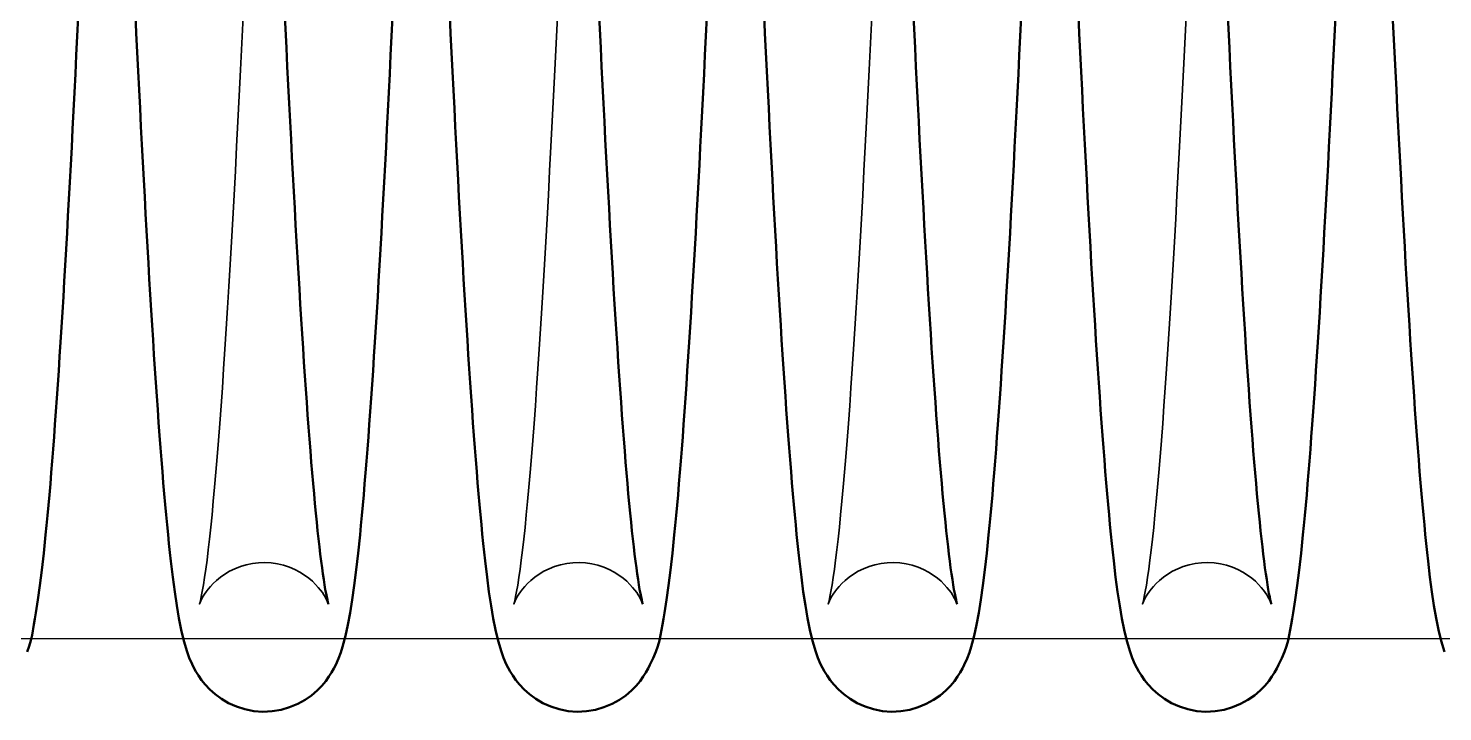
# Model space of a CAD drawing. Header units: millimetres. Extents: x 1448 to 104164, y -19509 to -89.
# Drawn here: x 80759.5 to 80837.2, y -3056.7 to -3019.1 of the extents above; entities that cross this region are included whole.
import ezdxf

# ---------------------------------------------------------------- set-up
doc = ezdxf.new("R2010")
doc.units = ezdxf.units.MM
doc.header["$LTSCALE"] = 60
doc.header["$MEASUREMENT"] = 0
doc.layers.get('0').update_dxf_attribs({"linetype": 'CONTINUOUS'})
doc.layers.add('가려진 것(ISO)', color=7, linetype='CONTINUOUS', lineweight=35)
doc.layers.add('가시적인 것(ISO)', color=7, linetype='CONTINUOUS', lineweight=50)

# ---------------------------------------------------------------- blocks, each defined once
blk = doc.blocks.new('토션스프링1')
at = {"layer": '가려진 것(ISO)', "flags": 128}
for points in [[(21462311.1, -50955507.244), (21462311.095, -50955507.229), (21462311.075, -50955507.177), (21462311.034, -50955507.083), (21462310.964, -50955506.94), (21462310.913, -50955506.847), (21462310.848, -50955506.739), (21462310.767, -50955506.617), (21462310.667, -50955506.478), (21462310.544, -50955506.326), (21462310.397, -50955506.163), (21462310.224, -50955505.994), (21462310.022, -50955505.822), (21462309.792, -50955505.652), (21462309.535, -50955505.491), (21462309.256, -50955505.344), (21462308.955, -50955505.217), (21462308.636, -50955505.114), (21462308.302, -50955505.035), (21462307.96, -50955504.985), (21462307.613, -50955504.965), (21462307.265, -50955504.976), (21462306.921, -50955505.017), (21462306.584, -50955505.086), (21462306.261, -50955505.182), (21462305.954, -50955505.303), (21462305.667, -50955505.445), (21462305.403, -50955505.602), (21462305.164, -50955505.768), (21462304.955, -50955505.94), (21462304.772, -50955506.111), (21462304.617, -50955506.277), (21462304.487, -50955506.432), (21462304.38, -50955506.572), (21462304.292, -50955506.699), (21462304.222, -50955506.811), (21462304.167, -50955506.91), (21462304.091, -50955507.065), (21462304.048, -50955507.166), (21462304.026, -50955507.224), (21462304.019, -50955507.244), (21462304.022, -50955507.234), (21462304.032, -50955507.197), (21462304.047, -50955507.137), (21462304.066, -50955507.056), (21462304.113, -50955506.837), (21462304.169, -50955506.547), (21462304.231, -50955506.195), (21462304.295, -50955505.788), (21462304.36, -50955505.333), (21462304.426, -50955504.827), (21462304.493, -50955504.272), (21462304.562, -50955503.671), (21462304.631, -50955503.023), (21462304.701, -50955502.331), (21462304.771, -50955501.596), (21462304.842, -50955500.819), (21462304.913, -50955500.001), (21462304.984, -50955499.144), (21462305.056, -50955498.25), (21462305.127, -50955497.319), (21462305.198, -50955496.353), (21462305.269, -50955495.347), (21462305.34, -50955494.304), (21462305.411, -50955493.225), (21462305.483, -50955492.111), (21462305.554, -50955490.962), (21462305.626, -50955489.781), (21462305.697, -50955488.569), (21462305.769, -50955487.327), (21462305.841, -50955486.056), (21462305.912, -50955484.757), (21462305.983, -50955483.432), (21462306.055, -50955482.082), (21462306.126, -50955480.705), (21462306.198, -50955479.3), (21462306.269, -50955477.869), (21462306.341, -50955476.413), (21462306.413, -50955474.934)], [(21462328.375, -50955507.244), (21462328.37, -50955507.229), (21462328.351, -50955507.177), (21462328.31, -50955507.083), (21462328.24, -50955506.94), (21462328.189, -50955506.847), (21462328.124, -50955506.739), (21462328.043, -50955506.616), (21462327.942, -50955506.478), (21462327.819, -50955506.325), (21462327.672, -50955506.162), (21462327.498, -50955505.993), (21462327.297, -50955505.821), (21462327.067, -50955505.652), (21462326.81, -50955505.491), (21462326.53, -50955505.344), (21462326.229, -50955505.217), (21462325.91, -50955505.113), (21462325.577, -50955505.035), (21462325.234, -50955504.985), (21462324.886, -50955504.965), (21462324.539, -50955504.976), (21462324.195, -50955505.017), (21462323.858, -50955505.087), (21462323.534, -50955505.183), (21462323.228, -50955505.304), (21462322.941, -50955505.445), (21462322.677, -50955505.603), (21462322.439, -50955505.77), (21462322.229, -50955505.941), (21462322.047, -50955506.112), (21462321.892, -50955506.278), (21462321.762, -50955506.433), (21462321.656, -50955506.574), (21462321.569, -50955506.702), (21462321.499, -50955506.815), (21462321.444, -50955506.913), (21462321.368, -50955507.065), (21462321.324, -50955507.166), (21462321.302, -50955507.223), (21462321.295, -50955507.244), (21462321.298, -50955507.234), (21462321.308, -50955507.197), (21462321.324, -50955507.136), (21462321.343, -50955507.055), (21462321.39, -50955506.836), (21462321.444, -50955506.549), (21462321.505, -50955506.199), (21462321.569, -50955505.792), (21462321.636, -50955505.333), (21462321.702, -50955504.828), (21462321.77, -50955504.275), (21462321.838, -50955503.674), (21462321.907, -50955503.027), (21462321.977, -50955502.336), (21462322.047, -50955501.601), (21462322.117, -50955500.825), (21462322.188, -50955500.007), (21462322.26, -50955499.15), (21462322.331, -50955498.254), (21462322.402, -50955497.322), (21462322.473, -50955496.353), (21462322.544, -50955495.35), (21462322.615, -50955494.31), (21462322.686, -50955493.232), (21462322.758, -50955492.119), (21462322.829, -50955490.971), (21462322.901, -50955489.79), (21462322.973, -50955488.577), (21462323.044, -50955487.333), (21462323.116, -50955486.061), (21462323.188, -50955484.76), (21462323.259, -50955483.433), (21462323.331, -50955482.08), (21462323.402, -50955480.703), (21462323.473, -50955479.301), (21462323.545, -50955477.873), (21462323.616, -50955476.418), (21462323.688, -50955474.94)], [(21462345.651, -50955507.244), (21462345.646, -50955507.229), (21462345.627, -50955507.177), (21462345.586, -50955507.083), (21462345.516, -50955506.94), (21462345.464, -50955506.847), (21462345.4, -50955506.739), (21462345.319, -50955506.617), (21462345.218, -50955506.478), (21462345.095, -50955506.326), (21462344.948, -50955506.163), (21462344.775, -50955505.994), (21462344.573, -50955505.822), (21462344.343, -50955505.652), (21462344.087, -50955505.491), (21462343.807, -50955505.344), (21462343.507, -50955505.217), (21462343.187, -50955505.114), (21462342.854, -50955505.035), (21462342.511, -50955504.985), (21462342.164, -50955504.965), (21462341.817, -50955504.976), (21462341.472, -50955505.017), (21462341.135, -50955505.086), (21462340.812, -50955505.182), (21462340.506, -50955505.303), (21462340.219, -50955505.445), (21462339.954, -50955505.602), (21462339.716, -50955505.768), (21462339.506, -50955505.94), (21462339.324, -50955506.111), (21462339.169, -50955506.277), (21462339.039, -50955506.432), (21462338.932, -50955506.572), (21462338.844, -50955506.699), (21462338.773, -50955506.811), (21462338.718, -50955506.91), (21462338.643, -50955507.065), (21462338.6, -50955507.166), (21462338.577, -50955507.224), (21462338.57, -50955507.244), (21462338.573, -50955507.234), (21462338.584, -50955507.197), (21462338.599, -50955507.137), (21462338.617, -50955507.056), (21462338.664, -50955506.837), (21462338.72, -50955506.547), (21462338.782, -50955506.195), (21462338.847, -50955505.788), (21462338.911, -50955505.333), (21462338.978, -50955504.827), (21462339.045, -50955504.272), (21462339.113, -50955503.671), (21462339.182, -50955503.023), (21462339.252, -50955502.331), (21462339.323, -50955501.596), (21462339.394, -50955500.819), (21462339.465, -50955500.001), (21462339.536, -50955499.144), (21462339.607, -50955498.25), (21462339.678, -50955497.319), (21462339.749, -50955496.353), (21462339.82, -50955495.347), (21462339.891, -50955494.304), (21462339.963, -50955493.225), (21462340.034, -50955492.111), (21462340.106, -50955490.962), (21462340.177, -50955489.781), (21462340.249, -50955488.569), (21462340.32, -50955487.327), (21462340.392, -50955486.056), (21462340.463, -50955484.757), (21462340.535, -50955483.432), (21462340.606, -50955482.082), (21462340.678, -50955480.705), (21462340.749, -50955479.3), (21462340.821, -50955477.869), (21462340.892, -50955476.413), (21462340.964, -50955474.934)], [(21462362.927, -50955507.244), (21462362.922, -50955507.229), (21462362.903, -50955507.177), (21462362.862, -50955507.083), (21462362.791, -50955506.94), (21462362.74, -50955506.847), (21462362.675, -50955506.739), (21462362.594, -50955506.616), (21462362.494, -50955506.478), (21462362.371, -50955506.325), (21462362.223, -50955506.162), (21462362.05, -50955505.993), (21462361.849, -50955505.821), (21462361.618, -50955505.652), (21462361.362, -50955505.491), (21462361.081, -50955505.344), (21462360.781, -50955505.217), (21462360.462, -50955505.113), (21462360.128, -50955505.035), (21462359.785, -50955504.985), (21462359.438, -50955504.965), (21462359.091, -50955504.976), (21462358.746, -50955505.017), (21462358.409, -50955505.087), (21462358.086, -50955505.183), (21462357.779, -50955505.304), (21462357.493, -50955505.445), (21462357.229, -50955505.603), (21462356.99, -50955505.77), (21462356.78, -50955505.941), (21462356.598, -50955506.112), (21462356.443, -50955506.278), (21462356.314, -50955506.433), (21462356.207, -50955506.574), (21462356.12, -50955506.702), (21462356.051, -50955506.815), (21462355.996, -50955506.913), (21462355.919, -50955507.065), (21462355.875, -50955507.166), (21462355.853, -50955507.223), (21462355.846, -50955507.244), (21462355.849, -50955507.234), (21462355.86, -50955507.197), (21462355.875, -50955507.136), (21462355.895, -50955507.055), (21462355.941, -50955506.836), (21462355.996, -50955506.549), (21462356.056, -50955506.199), (21462356.121, -50955505.792), (21462356.187, -50955505.333), (21462356.254, -50955504.828), (21462356.321, -50955504.275), (21462356.389, -50955503.674), (21462356.458, -50955503.027), (21462356.528, -50955502.336), (21462356.598, -50955501.601), (21462356.669, -50955500.825), (21462356.74, -50955500.007), (21462356.811, -50955499.15), (21462356.882, -50955498.254), (21462356.954, -50955497.322), (21462357.025, -50955496.353), (21462357.096, -50955495.35), (21462357.167, -50955494.31), (21462357.238, -50955493.232), (21462357.309, -50955492.119), (21462357.381, -50955490.971), (21462357.452, -50955489.79), (21462357.524, -50955488.577), (21462357.596, -50955487.333), (21462357.667, -50955486.061), (21462357.739, -50955484.76), (21462357.811, -50955483.433), (21462357.882, -50955482.08), (21462357.953, -50955480.703), (21462358.025, -50955479.301), (21462358.096, -50955477.873), (21462358.168, -50955476.418), (21462358.24, -50955474.94)]]:
    blk.add_lwpolyline(points, dxfattribs=at)
at = {"layer": '가시적인 것(ISO)', "flags": 128}
for points in [[(21462308.688, -50955474.561), (21462308.739, -50955475.618), (21462308.79, -50955476.662), (21462308.84, -50955477.695), (21462308.891, -50955478.715), (21462308.942, -50955479.722), (21462308.993, -50955480.716), (21462309.043, -50955481.695), (21462309.094, -50955482.662), (21462309.145, -50955483.616), (21462309.195, -50955484.558), (21462309.246, -50955485.486), (21462309.297, -50955486.401), (21462309.348, -50955487.302), (21462309.399, -50955488.187), (21462309.45, -50955489.058), (21462309.501, -50955489.913), (21462309.551, -50955490.752), (21462309.602, -50955491.575), (21462309.653, -50955492.38), (21462309.703, -50955493.168), (21462309.754, -50955493.939), (21462309.805, -50955494.69), (21462309.855, -50955495.423), (21462309.905, -50955496.137), (21462309.956, -50955496.834), (21462310.006, -50955497.512), (21462310.057, -50955498.172), (21462310.107, -50955498.813), (21462310.157, -50955499.434), (21462310.208, -50955500.037), (21462310.258, -50955500.619), (21462310.308, -50955501.181), (21462310.358, -50955501.721), (21462310.407, -50955502.241), (21462310.457, -50955502.739), (21462310.506, -50955503.214), (21462310.555, -50955503.667), (21462310.603, -50955504.097), (21462310.652, -50955504.505), (21462310.7, -50955504.89), (21462310.748, -50955505.251), (21462310.795, -50955505.587), (21462310.841, -50955505.898), (21462310.885, -50955506.18), (21462310.928, -50955506.435), (21462310.968, -50955506.66), (21462311.007, -50955506.854), (21462311.041, -50955507.014), (21462311.07, -50955507.137), (21462311.091, -50955507.216), (21462311.1, -50955507.244)], [(21462325.963, -50955474.557), (21462326.014, -50955475.613), (21462326.065, -50955476.659), (21462326.116, -50955477.692), (21462326.167, -50955478.714), (21462326.218, -50955479.722), (21462326.269, -50955480.718), (21462326.319, -50955481.699), (21462326.37, -50955482.666), (21462326.421, -50955483.619), (21462326.471, -50955484.559), (21462326.522, -50955485.486), (21462326.573, -50955486.4), (21462326.624, -50955487.3), (21462326.674, -50955488.185), (21462326.725, -50955489.055), (21462326.776, -50955489.91), (21462326.827, -50955490.749), (21462326.878, -50955491.572), (21462326.928, -50955492.378), (21462326.979, -50955493.166), (21462327.03, -50955493.937), (21462327.08, -50955494.69), (21462327.131, -50955495.425), (21462327.181, -50955496.14), (21462327.232, -50955496.836), (21462327.282, -50955497.513), (21462327.332, -50955498.172), (21462327.383, -50955498.813), (21462327.433, -50955499.434), (21462327.483, -50955500.036), (21462327.533, -50955500.618), (21462327.583, -50955501.18), (21462327.633, -50955501.72), (21462327.683, -50955502.24), (21462327.732, -50955502.738), (21462327.782, -50955503.214), (21462327.831, -50955503.667), (21462327.879, -50955504.098), (21462327.927, -50955504.505), (21462327.976, -50955504.889), (21462328.023, -50955505.25), (21462328.07, -50955505.587), (21462328.116, -50955505.897), (21462328.161, -50955506.181), (21462328.204, -50955506.435), (21462328.244, -50955506.66), (21462328.282, -50955506.854), (21462328.317, -50955507.014), (21462328.346, -50955507.137), (21462328.367, -50955507.216), (21462328.375, -50955507.244)], [(21462343.239, -50955474.561), (21462343.29, -50955475.618), (21462343.341, -50955476.662), (21462343.392, -50955477.695), (21462343.443, -50955478.715), (21462343.494, -50955479.722), (21462343.544, -50955480.716), (21462343.595, -50955481.695), (21462343.645, -50955482.662), (21462343.696, -50955483.616), (21462343.747, -50955484.558), (21462343.798, -50955485.486), (21462343.849, -50955486.401), (21462343.899, -50955487.302), (21462343.95, -50955488.187), (21462344.001, -50955489.058), (21462344.052, -50955489.913), (21462344.103, -50955490.752), (21462344.154, -50955491.575), (21462344.204, -50955492.38), (21462344.255, -50955493.168), (21462344.305, -50955493.939), (21462344.356, -50955494.69), (21462344.407, -50955495.423), (21462344.457, -50955496.137), (21462344.507, -50955496.834), (21462344.558, -50955497.512), (21462344.608, -50955498.172), (21462344.658, -50955498.813), (21462344.709, -50955499.434), (21462344.759, -50955500.037), (21462344.809, -50955500.619), (21462344.859, -50955501.181), (21462344.909, -50955501.721), (21462344.959, -50955502.241), (21462345.008, -50955502.739), (21462345.057, -50955503.214), (21462345.106, -50955503.667), (21462345.155, -50955504.097), (21462345.203, -50955504.505), (21462345.252, -50955504.89), (21462345.299, -50955505.251), (21462345.346, -50955505.587), (21462345.392, -50955505.898), (21462345.437, -50955506.18), (21462345.479, -50955506.435), (21462345.52, -50955506.66), (21462345.558, -50955506.854), (21462345.593, -50955507.014), (21462345.622, -50955507.137), (21462345.643, -50955507.216), (21462345.651, -50955507.244)], [(21462360.515, -50955474.557), (21462360.566, -50955475.613), (21462360.617, -50955476.659), (21462360.668, -50955477.692), (21462360.719, -50955478.714), (21462360.769, -50955479.722), (21462360.82, -50955480.718), (21462360.871, -50955481.699), (21462360.921, -50955482.666), (21462360.972, -50955483.619), (21462361.023, -50955484.559), (21462361.073, -50955485.486), (21462361.124, -50955486.4), (21462361.175, -50955487.3), (21462361.226, -50955488.185), (21462361.277, -50955489.055), (21462361.328, -50955489.91), (21462361.378, -50955490.749), (21462361.429, -50955491.572), (21462361.48, -50955492.378), (21462361.531, -50955493.166), (21462361.581, -50955493.937), (21462361.632, -50955494.69), (21462361.682, -50955495.425), (21462361.733, -50955496.14), (21462361.783, -50955496.836), (21462361.833, -50955497.513), (21462361.884, -50955498.172), (21462361.934, -50955498.813), (21462361.984, -50955499.434), (21462362.035, -50955500.036), (21462362.085, -50955500.618), (21462362.135, -50955501.18), (21462362.185, -50955501.72), (21462362.234, -50955502.24), (21462362.284, -50955502.738), (21462362.333, -50955503.214), (21462362.382, -50955503.667), (21462362.431, -50955504.098), (21462362.479, -50955504.505), (21462362.527, -50955504.889), (21462362.575, -50955505.25), (21462362.622, -50955505.587), (21462362.668, -50955505.897), (21462362.713, -50955506.181), (21462362.755, -50955506.435), (21462362.796, -50955506.66), (21462362.834, -50955506.854), (21462362.868, -50955507.014), (21462362.897, -50955507.137), (21462362.919, -50955507.216), (21462362.927, -50955507.244)], [(21462297.345, -50955474.963), (21462297.294, -50955476.02), (21462297.243, -50955477.066), (21462297.192, -50955478.101), (21462297.141, -50955479.125), (21462297.09, -50955480.135), (21462297.039, -50955481.133), (21462296.988, -50955482.117), (21462296.937, -50955483.087), (21462296.887, -50955484.043), (21462296.836, -50955484.985), (21462296.785, -50955485.914), (21462296.734, -50955486.83), (21462296.683, -50955487.732), (21462296.632, -50955488.621), (21462296.581, -50955489.495), (21462296.53, -50955490.354), (21462296.479, -50955491.198), (21462296.428, -50955492.027), (21462296.377, -50955492.84), (21462296.326, -50955493.637), (21462296.275, -50955494.417), (21462296.224, -50955495.18), (21462296.172, -50955495.925), (21462296.121, -50955496.653), (21462296.07, -50955497.363), (21462296.019, -50955498.054), (21462295.968, -50955498.726), (21462295.917, -50955499.38), (21462295.866, -50955500.015), (21462295.815, -50955500.632), (21462295.764, -50955501.231), (21462295.713, -50955501.812), (21462295.661, -50955502.375), (21462295.61, -50955502.92), (21462295.558, -50955503.446), (21462295.453, -50955504.446), (21462295.347, -50955505.374), (21462295.238, -50955506.232), (21462295.127, -50955507.018), (21462295.013, -50955507.733), (21462294.961, -50955508.059), (21462294.914, -50955508.367), (21462294.808, -50955508.956), (21462294.739, -50955509.251), (21462294.652, -50955509.554), (21462294.54, -50955509.874)], [(21462314.621, -50955474.962), (21462314.57, -50955476.019), (21462314.519, -50955477.065), (21462314.468, -50955478.1), (21462314.417, -50955479.124), (21462314.366, -50955480.136), (21462314.315, -50955481.134), (21462314.264, -50955482.12), (21462314.213, -50955483.092), (21462314.162, -50955484.049), (21462314.111, -50955484.992), (21462314.061, -50955485.92), (21462314.01, -50955486.835), (21462313.959, -50955487.736), (21462313.908, -50955488.623), (21462313.857, -50955489.496), (21462313.806, -50955490.355), (21462313.755, -50955491.198), (21462313.704, -50955492.027), (21462313.653, -50955492.839), (21462313.602, -50955493.636), (21462313.55, -50955494.416), (21462313.499, -50955495.179), (21462313.448, -50955495.925), (21462313.397, -50955496.654), (21462313.346, -50955497.364), (21462313.294, -50955498.057), (21462313.243, -50955498.731), (21462313.192, -50955499.385), (21462313.141, -50955500.021), (21462313.09, -50955500.638), (21462313.039, -50955501.236), (21462312.988, -50955501.815), (21462312.937, -50955502.377), (21462312.886, -50955502.92), (21462312.835, -50955503.445), (21462312.731, -50955504.441), (21462312.625, -50955505.366), (21462312.517, -50955506.223), (21462312.405, -50955507.011), (21462312.288, -50955507.733), (21462312.167, -50955508.389), (21462312.035, -50955508.999), (21462311.874, -50955509.597), (21462311.777, -50955509.904), (21462311.659, -50955510.23), (21462311.499, -50955510.591), (21462311.396, -50955510.79), (21462311.275, -50955511.002), (21462311.129, -50955511.232), (21462310.952, -50955511.478), (21462310.736, -50955511.735), (21462310.476, -50955512.001), (21462310.169, -50955512.264), (21462309.813, -50955512.513), (21462309.41, -50955512.736), (21462308.968, -50955512.921), (21462308.497, -50955513.059), (21462308.005, -50955513.14), (21462307.502, -50955513.163), (21462307.001, -50955513.127), (21462306.513, -50955513.032), (21462306.047, -50955512.883), (21462305.613, -50955512.689), (21462305.223, -50955512.46), (21462304.877, -50955512.205), (21462304.579, -50955511.94), (21462304.33, -50955511.676), (21462304.123, -50955511.42), (21462303.953, -50955511.178), (21462303.814, -50955510.952), (21462303.698, -50955510.743), (21462303.602, -50955510.548), (21462303.449, -50955510.193), (21462303.33, -50955509.868), (21462303.148, -50955509.263), (21462303.008, -50955508.666), (21462302.88, -50955508.026), (21462302.761, -50955507.331), (21462302.649, -50955506.578), (21462302.541, -50955505.761), (21462302.437, -50955504.877), (21462302.385, -50955504.408), (21462302.334, -50955503.921), (21462302.283, -50955503.414), (21462302.231, -50955502.888), (21462302.179, -50955502.341), (21462302.128, -50955501.774), (21462302.076, -50955501.188), (21462302.024, -50955500.582), (21462301.973, -50955499.957), (21462301.921, -50955499.313), (21462301.869, -50955498.65), (21462301.818, -50955497.969), (21462301.766, -50955497.271), (21462301.715, -50955496.555), (21462301.663, -50955495.821), (21462301.612, -50955495.071), (21462301.561, -50955494.304), (21462301.509, -50955493.521), (21462301.458, -50955492.722), (21462301.407, -50955491.908), (21462301.356, -50955491.078), (21462301.305, -50955490.233), (21462301.254, -50955489.373), (21462301.203, -50955488.499), (21462301.152, -50955487.611), (21462301.101, -50955486.71), (21462301.051, -50955485.793), (21462301, -50955484.86), (21462300.949, -50955483.913), (21462300.898, -50955482.952), (21462300.847, -50955481.976), (21462300.796, -50955480.988), (21462300.745, -50955479.986), (21462300.694, -50955478.972), (21462300.643, -50955477.947), (21462300.592, -50955476.91), (21462300.541, -50955475.862), (21462300.49, -50955474.804)], [(21462331.896, -50955474.963), (21462331.845, -50955476.02), (21462331.794, -50955477.066), (21462331.743, -50955478.101), (21462331.693, -50955479.125), (21462331.642, -50955480.135), (21462331.591, -50955481.133), (21462331.54, -50955482.117), (21462331.489, -50955483.087), (21462331.438, -50955484.043), (21462331.388, -50955484.985), (21462331.337, -50955485.914), (21462331.286, -50955486.83), (21462331.235, -50955487.732), (21462331.184, -50955488.621), (21462331.133, -50955489.495), (21462331.082, -50955490.354), (21462331.031, -50955491.198), (21462330.98, -50955492.027), (21462330.929, -50955492.84), (21462330.877, -50955493.637), (21462330.826, -50955494.417), (21462330.775, -50955495.18), (21462330.724, -50955495.925), (21462330.673, -50955496.653), (21462330.622, -50955497.363), (21462330.57, -50955498.054), (21462330.519, -50955498.726), (21462330.468, -50955499.38), (21462330.417, -50955500.015), (21462330.366, -50955500.632), (21462330.315, -50955501.231), (21462330.264, -50955501.812), (21462330.213, -50955502.375), (21462330.161, -50955502.92), (21462330.109, -50955503.446), (21462330.005, -50955504.446), (21462329.898, -50955505.374), (21462329.79, -50955506.232), (21462329.678, -50955507.018), (21462329.564, -50955507.733), (21462329.513, -50955508.059), (21462329.465, -50955508.367), (21462329.36, -50955508.956), (21462329.291, -50955509.251), (21462329.203, -50955509.554), (21462329.092, -50955509.874), (21462328.951, -50955510.216), (21462328.774, -50955510.588), (21462328.671, -50955510.788), (21462328.551, -50955511.002), (21462328.405, -50955511.234), (21462328.227, -50955511.479), (21462328.012, -50955511.736), (21462327.752, -50955512.001), (21462327.444, -50955512.264), (21462327.089, -50955512.513), (21462326.686, -50955512.736), (21462326.244, -50955512.921), (21462325.773, -50955513.059), (21462325.281, -50955513.14), (21462324.778, -50955513.163), (21462324.276, -50955513.127), (21462323.789, -50955513.032), (21462323.323, -50955512.883), (21462322.889, -50955512.689), (21462322.498, -50955512.46), (21462322.153, -50955512.206), (21462321.855, -50955511.94), (21462321.605, -50955511.675), (21462321.399, -50955511.42), (21462321.229, -50955511.178), (21462321.09, -50955510.952), (21462320.974, -50955510.743), (21462320.877, -50955510.548), (21462320.725, -50955510.193), (21462320.606, -50955509.869), (21462320.423, -50955509.262), (21462320.284, -50955508.665), (21462320.158, -50955508.03), (21462320.039, -50955507.335), (21462319.925, -50955506.578), (21462319.816, -50955505.757), (21462319.711, -50955504.868), (21462319.607, -50955503.91), (21462319.556, -50955503.403), (21462319.505, -50955502.878), (21462319.454, -50955502.334), (21462319.403, -50955501.77), (21462319.352, -50955501.187), (21462319.3, -50955500.584), (21462319.249, -50955499.962), (21462319.197, -50955499.32), (21462319.146, -50955498.659), (21462319.094, -50955497.979), (21462319.043, -50955497.281), (21462318.991, -50955496.566), (21462318.94, -50955495.833), (21462318.888, -50955495.082), (21462318.837, -50955494.315), (21462318.786, -50955493.531), (21462318.735, -50955492.731), (21462318.683, -50955491.915), (21462318.632, -50955491.084), (21462318.581, -50955490.237), (21462318.53, -50955489.376), (21462318.479, -50955488.501), (21462318.428, -50955487.611), (21462318.377, -50955486.708), (21462318.326, -50955485.791), (21462318.276, -50955484.861), (21462318.225, -50955483.917), (21462318.174, -50955482.957), (21462318.123, -50955481.984), (21462318.072, -50955480.996), (21462318.021, -50955479.996), (21462317.97, -50955478.982), (21462317.919, -50955477.957), (21462317.868, -50955476.92), (21462317.817, -50955475.872), (21462317.766, -50955474.813)], [(21462349.172, -50955474.962), (21462349.121, -50955476.019), (21462349.07, -50955477.065), (21462349.019, -50955478.1), (21462348.968, -50955479.124), (21462348.917, -50955480.136), (21462348.866, -50955481.134), (21462348.815, -50955482.12), (21462348.764, -50955483.092), (21462348.714, -50955484.049), (21462348.663, -50955484.992), (21462348.612, -50955485.92), (21462348.561, -50955486.835), (21462348.511, -50955487.736), (21462348.46, -50955488.623), (21462348.409, -50955489.496), (21462348.358, -50955490.355), (21462348.307, -50955491.198), (21462348.255, -50955492.027), (21462348.204, -50955492.839), (21462348.153, -50955493.636), (21462348.102, -50955494.416), (21462348.051, -50955495.179), (21462348, -50955495.925), (21462347.948, -50955496.654), (21462347.897, -50955497.364), (21462347.846, -50955498.057), (21462347.795, -50955498.731), (21462347.743, -50955499.385), (21462347.692, -50955500.021), (21462347.641, -50955500.638), (21462347.591, -50955501.236), (21462347.54, -50955501.815), (21462347.489, -50955502.377), (21462347.438, -50955502.92), (21462347.386, -50955503.445), (21462347.283, -50955504.441), (21462347.177, -50955505.366), (21462347.068, -50955506.223), (21462346.956, -50955507.011), (21462346.84, -50955507.733), (21462346.719, -50955508.389), (21462346.587, -50955508.999), (21462346.425, -50955509.597), (21462346.329, -50955509.904), (21462346.211, -50955510.23), (21462346.05, -50955510.591), (21462345.948, -50955510.79), (21462345.826, -50955511.002), (21462345.681, -50955511.232), (21462345.503, -50955511.478), (21462345.288, -50955511.735), (21462345.028, -50955512.001), (21462344.72, -50955512.264), (21462344.365, -50955512.513), (21462343.961, -50955512.736), (21462343.52, -50955512.921), (21462343.049, -50955513.059), (21462342.557, -50955513.14), (21462342.053, -50955513.163), (21462341.552, -50955513.127), (21462341.064, -50955513.032), (21462340.598, -50955512.883), (21462340.165, -50955512.689), (21462339.774, -50955512.46), (21462339.428, -50955512.205), (21462339.13, -50955511.94), (21462338.881, -50955511.676), (21462338.675, -50955511.42), (21462338.505, -50955511.178), (21462338.366, -50955510.952), (21462338.25, -50955510.743), (21462338.153, -50955510.548), (21462338.001, -50955510.193), (21462337.881, -50955509.868), (21462337.7, -50955509.263), (21462337.56, -50955508.666), (21462337.432, -50955508.026), (21462337.313, -50955507.331), (21462337.2, -50955506.578), (21462337.093, -50955505.761), (21462336.988, -50955504.877), (21462336.937, -50955504.408), (21462336.886, -50955503.921), (21462336.834, -50955503.414), (21462336.783, -50955502.888), (21462336.731, -50955502.341), (21462336.679, -50955501.774), (21462336.627, -50955501.188), (21462336.576, -50955500.582), (21462336.524, -50955499.957), (21462336.472, -50955499.313), (21462336.421, -50955498.65), (21462336.369, -50955497.969), (21462336.318, -50955497.271), (21462336.266, -50955496.555), (21462336.215, -50955495.821), (21462336.163, -50955495.071), (21462336.112, -50955494.304), (21462336.061, -50955493.521), (21462336.01, -50955492.722), (21462335.958, -50955491.908), (21462335.907, -50955491.078), (21462335.856, -50955490.233), (21462335.805, -50955489.373), (21462335.754, -50955488.499), (21462335.704, -50955487.611), (21462335.653, -50955486.71), (21462335.602, -50955485.793), (21462335.551, -50955484.86), (21462335.5, -50955483.913), (21462335.449, -50955482.952), (21462335.399, -50955481.976), (21462335.348, -50955480.988), (21462335.297, -50955479.986), (21462335.246, -50955478.972), (21462335.194, -50955477.947), (21462335.144, -50955476.91), (21462335.093, -50955475.862), (21462335.042, -50955474.804)], [(21462366.448, -50955474.963), (21462366.397, -50955476.02), (21462366.346, -50955477.066), (21462366.295, -50955478.101), (21462366.244, -50955479.125), (21462366.193, -50955480.135), (21462366.142, -50955481.133), (21462366.091, -50955482.117), (21462366.04, -50955483.087), (21462365.99, -50955484.043), (21462365.939, -50955484.985), (21462365.888, -50955485.914), (21462365.837, -50955486.83), (21462365.786, -50955487.732), (21462365.735, -50955488.621), (21462365.684, -50955489.495), (21462365.633, -50955490.354), (21462365.582, -50955491.198), (21462365.531, -50955492.027), (21462365.48, -50955492.84), (21462365.429, -50955493.637), (21462365.378, -50955494.417), (21462365.327, -50955495.18), (21462365.275, -50955495.925), (21462365.224, -50955496.653), (21462365.173, -50955497.363), (21462365.122, -50955498.054), (21462365.071, -50955498.726), (21462365.02, -50955499.38), (21462364.969, -50955500.015), (21462364.918, -50955500.632), (21462364.867, -50955501.231), (21462364.816, -50955501.812), (21462364.764, -50955502.375), (21462364.713, -50955502.92), (21462364.661, -50955503.446), (21462364.556, -50955504.446), (21462364.45, -50955505.374), (21462364.341, -50955506.232), (21462364.23, -50955507.018), (21462364.116, -50955507.733), (21462364.064, -50955508.059), (21462364.017, -50955508.367), (21462363.911, -50955508.956), (21462363.842, -50955509.251), (21462363.755, -50955509.554), (21462363.643, -50955509.874), (21462363.502, -50955510.216), (21462363.326, -50955510.588), (21462363.223, -50955510.788), (21462363.103, -50955511.002), (21462362.957, -50955511.234), (21462362.779, -50955511.479), (21462362.563, -50955511.736), (21462362.303, -50955512.001), (21462361.995, -50955512.264), (21462361.64, -50955512.513), (21462361.238, -50955512.736), (21462360.796, -50955512.921), (21462360.324, -50955513.059), (21462359.833, -50955513.14), (21462359.329, -50955513.163), (21462358.828, -50955513.127), (21462358.34, -50955513.032), (21462357.874, -50955512.883), (21462357.441, -50955512.689), (21462357.049, -50955512.46), (21462356.704, -50955512.206), (21462356.406, -50955511.94), (21462356.157, -50955511.675), (21462355.95, -50955511.42), (21462355.781, -50955511.178), (21462355.641, -50955510.952), (21462355.526, -50955510.743), (21462355.429, -50955510.548), (21462355.276, -50955510.193), (21462355.158, -50955509.869), (21462354.975, -50955509.262), (21462354.835, -50955508.665), (21462354.709, -50955508.03), (21462354.59, -50955507.335), (21462354.477, -50955506.578), (21462354.368, -50955505.757), (21462354.262, -50955504.868), (21462354.159, -50955503.91), (21462354.108, -50955503.403), (21462354.057, -50955502.878), (21462354.006, -50955502.334), (21462353.954, -50955501.77), (21462353.903, -50955501.187), (21462353.851, -50955500.584), (21462353.8, -50955499.962), (21462353.749, -50955499.32), (21462353.697, -50955498.659), (21462353.646, -50955497.979), (21462353.594, -50955497.281), (21462353.543, -50955496.566), (21462353.491, -50955495.833), (21462353.44, -50955495.082), (21462353.389, -50955494.315), (21462353.337, -50955493.531), (21462353.286, -50955492.731), (21462353.235, -50955491.915), (21462353.184, -50955491.084), (21462353.132, -50955490.237), (21462353.081, -50955489.376), (21462353.03, -50955488.501), (21462352.979, -50955487.611), (21462352.929, -50955486.708), (21462352.878, -50955485.791), (21462352.827, -50955484.861), (21462352.776, -50955483.917), (21462352.725, -50955482.957), (21462352.675, -50955481.984), (21462352.624, -50955480.996), (21462352.573, -50955479.996), (21462352.522, -50955478.982), (21462352.471, -50955477.957), (21462352.42, -50955476.92), (21462352.369, -50955475.872), (21462352.318, -50955474.813)], [(21462372.433, -50955509.868), (21462372.251, -50955509.263), (21462372.111, -50955508.666), (21462371.983, -50955508.026), (21462371.864, -50955507.331), (21462371.752, -50955506.578), (21462371.644, -50955505.761), (21462371.54, -50955504.877), (21462371.488, -50955504.408), (21462371.437, -50955503.921), (21462371.386, -50955503.414), (21462371.334, -50955502.888), (21462371.282, -50955502.341), (21462371.231, -50955501.774), (21462371.179, -50955501.188), (21462371.127, -50955500.582), (21462371.076, -50955499.957), (21462371.024, -50955499.313), (21462370.972, -50955498.65), (21462370.921, -50955497.969), (21462370.869, -50955497.271), (21462370.818, -50955496.555), (21462370.766, -50955495.821), (21462370.715, -50955495.071), (21462370.664, -50955494.304), (21462370.612, -50955493.521), (21462370.561, -50955492.722), (21462370.51, -50955491.908), (21462370.459, -50955491.078), (21462370.408, -50955490.233), (21462370.357, -50955489.373), (21462370.306, -50955488.499), (21462370.255, -50955487.611), (21462370.204, -50955486.71), (21462370.154, -50955485.793), (21462370.103, -50955484.86), (21462370.052, -50955483.913), (21462370.001, -50955482.952), (21462369.95, -50955481.976), (21462369.899, -50955480.988), (21462369.848, -50955479.986), (21462369.797, -50955478.972), (21462369.746, -50955477.947), (21462369.695, -50955476.91), (21462369.644, -50955475.862), (21462369.593, -50955474.804)]]:
    blk.add_lwpolyline(points, dxfattribs=at)
blk = doc.blocks.new('토션스프링12345')
blk.add_blockref('토션스프링1', (1400.606, -3974.283))

msp = doc.modelspace()

# ---------------------------------------------------------------- linework, layer by layer
at = {"color": 3}
msp.add_line((85582.442, -3052.641), (79782.442, -3052.641), dxfattribs=at)

# ---------------------------------------------------------------- block references
msp.add_blockref('토션스프링12345', (-21382935.757, 50956430.79))

doc.saveas('drawing.dxf')
